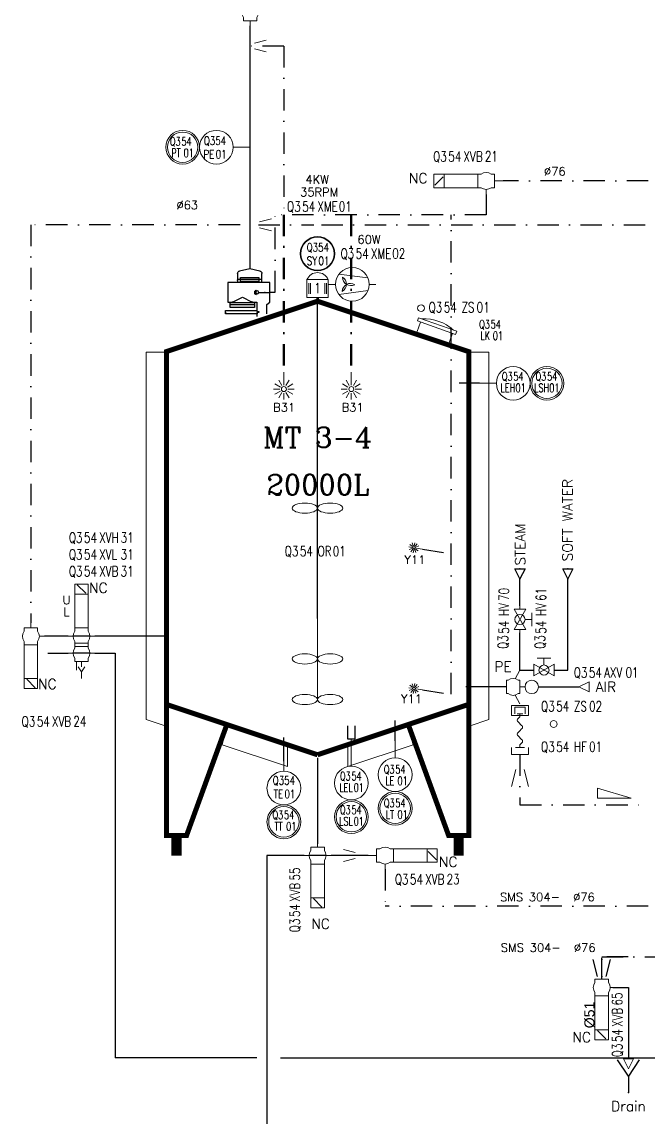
# Model space of a CAD drawing. Header units: inches. Extents: x 14952 to 16573, y 22099 to 23546.
# Drawn here: x 15825.5 to 16011.1, y 23032.4 to 23357.1 of the extents above; entities that cross this region are included whole.
import ezdxf
from ezdxf.enums import TextEntityAlignment as Align

# ---------------------------------------------------------------- set-up
doc = ezdxf.new("R2010")
doc.units = ezdxf.units.IN
doc.header["$MEASUREMENT"] = 0
doc.linetypes.add('DASHDOT2', pattern=[12.7, 6.35, -3.175, 0, -3.175])
for name, color, linetype, lineweight in [('15 Pipe Drain', 32, 'Continuous', 30), ('17 Pipe CIP', 4, 'DASHDOT2', 50), ('19 Pipe Process', 30, 'Continuous', 30), ('31 Equipment', 7, 'Continuous', 9), ('33 Instruments Labels', 7, 'Continuous', 9)]:
    doc.layers.add(name, color=color, linetype=linetype, lineweight=lineweight)
for name, color, linetype in [('CUVERIE', 7, 'Continuous'), ('DIAMETRE', 7, 'Continuous'), ('MATERIEL-DIVERS', 7, 'Continuous'), ('POMPES-PROCESS', 7, 'Continuous'), ('REPERES', 7, 'Continuous'), ('techn-data', 7, 'Continuous'), ('TEXTE', 7, 'Continuous'), ('TEXTES', 7, 'Continuous'), ('TUYAUTERIE-AIR INSTRUMENT', 3, 'Continuous'), ('TUYAUTERIE-EAU', 5, 'Continuous'), ('TUYAUTERIE-GAZ', 3, 'Continuous'), ('TUYAUTERIE-NEP', 4, 'DASHDOT2'), ('TUYAUTERIE-VAPEUR', 6, 'Continuous'), ('TXT_FR', 7, 'Continuous'), ('VANNES', 7, 'Continuous')]:
    doc.layers.add(name, color=color, linetype=linetype)
doc.layers.get('REPERES').off()
doc.styles.add('ROMANC', font='romanc')
doc.styles.add('ROMANS', font='ROMANS.SHX')
doc.styles.add('ROMANT', font='romant')
doc.styles.get("Standard").update_dxf_attribs({"font": 'arial.ttf'})

# ---------------------------------------------------------------- blocks, each defined once
blk = doc.blocks.new('APV-FCE-GEN-REDCON-1')
at = {"layer": '31 Equipment', "color": 7}
for p, q in [((-2.5, 2.5), (2.5, 1.25)), ((2.5, 1.25), (2.5, 1.25)), ((2.5, -1.25), (-2.5, -2.5))]:
    blk.add_line(p, q, dxfattribs=at)
blk = doc.blocks.new('APV-VLV-SSEAT-M+MP42-3')
at = {"layer": '31 Equipment'}
h = blk.add_hatch(dxfattribs=at)
h.set_pattern_fill('ANSI31', color=256, scale=0.01, style=0)
h.set_pattern_definition([(45, (0, 0), (-0.02245064, 0.02245064), [])])
h.paths.add_polyline_path([(2, 2.5), (-2, 2.5), (-2, 1.5), (2, 1.5)])
at = {"layer": '31 Equipment', "ltscale": 38}
for p, q in [((1.25, 15.25), (-1.25, 12.75)), ((-4, 0), (-2.5, 0)), ((-2, 2.5), (-2, 1.5)), ((-2, 1.5), (2, 1.5)), ((2, 2.5), (2, 1.5)), ((-2, -2.5), (-2, -1.5)), ((2, -2.5), (-2, -2.5)), ((-2, -2.5), (2, -2.5)), ((0, -2.5), (0, -5)), ((2, -2.5), (2, -1.5))]:
    blk.add_line(p, q, dxfattribs=at)
at = {"layer": '31 Equipment', "lineweight": 30}
blk.add_line((-2.5, 0), (2.5, 0), dxfattribs=at)
at = {"layer": '31 Equipment'}
blk.add_line((2.5, 0), (4, 0), dxfattribs=at)
at = {"layer": '31 Equipment', "ltscale": 38}
for points in [[(-2, 12.5), (2, 12.5), (2, 15.5), (-2, 15.5)], [(-2, 2.5), (2, 2.5), (2, 12.5), (-2, 12.5)]]:
    blk.add_lwpolyline(points, close=True, dxfattribs=at)
for start, end in [(143.1301, 216.8699), (323.1301, 36.8699)]:
    blk.add_arc((0, 0), 2.5, start, end, dxfattribs=at)
blk = doc.blocks.new('APV-TNK-GEN-11')
at = {"layer": '31 Equipment', "color": 7}
for points, const_width in [([(-14.94, 21.58), (-21.58, 3.32), (-24.9, 3.32), (-24.9, 83), (0, 91.3), (24.9, 83), (24.9, 3.32), (21.58, 3.32), (14.94, 21.58)], 0.83), ([(-24.9, 24.9), (0, 16.6)], 0.83), ([(24.9, 24.9), (0, 16.6)], 0.83), ([(-23.24, 3.32), (-23.24, 0)], 1.66), ([(23.24, 3.32), (23.24, 0)], 1.66)]:
    blk.add_lwpolyline(points, dxfattribs=dict(at, const_width=const_width))
at = {"layer": '31 Equipment', "ltscale": 38}
blk.add_point((0, 16), dxfattribs=at)
blk = doc.blocks.new('APV-TNK-INSULAT-12')
at = {"layer": '31 Equipment', "color": 7}
for p, q in [((-24.95, 67), (-28.22, 67)), ((-28.22, 67), (-28.22, 6.51)), ((24.95, 67), (28.22, 67)), ((28.22, 67), (28.22, 6.51)), ((-28.22, 6.51), (-24.95, 5.42)), ((28.22, 6.51), (24.95, 5.42)), ((-15.74, 2.35), (-4.98, -1.24)), ((-4.98, -1.24), (-4.98, 2.26)), ((15.74, 2.35), (4.98, -1.24)), ((4.98, -1.24), (4.98, 2.26))]:
    blk.add_line(p, q, dxfattribs=at)
at = {"layer": '31 Equipment'}
for p, q in [((-24.95, 5.42), (-24.95, 67)), ((24.95, 5.42), (24.95, 67)), ((-15.74, 2.35), (-14.94, 5.58)), ((-14.94, 5.58), (-4.98, 2.26)), ((14.94, 5.58), (4.98, 2.26)), ((15.74, 2.35), (14.94, 5.58))]:
    blk.add_line(p, q, dxfattribs=at)
at = {"layer": '31 Equipment', "ltscale": 38}
blk.add_point((0, 0), dxfattribs=at)
blk = doc.blocks.new('APV-INS-M-L-LE2')
at = {"layer": '31 Equipment', "color": 7}
blk.add_line((5, 0), (13, 0), dxfattribs=at)
at = {"layer": '31 Equipment', "lineweight": 25}
blk.add_lwpolyline([(17, 1), (13, 1), (13, 0), (13, -1), (17, -1)], dxfattribs=at)
at = {"layer": '31 Equipment', "color": 7}
blk.add_circle((0, 0), 5, dxfattribs=at)
at = {"layer": '33 Instruments Labels', "style": 'ROMANS', "width": 0.8}
blk.add_attdef('LE?', text='', height=3, dxfattribs=at).set_placement((0, 0), align=Align.MIDDLE)
blk = doc.blocks.new('APV-INS-F-L-LS')
at = {"layer": '31 Equipment'}
for radius in [5, 4.5]:
    blk.add_circle((0, 0), radius, dxfattribs=at)
at = {"layer": '33 Instruments Labels', "style": 'ROMANS', "width": 0.8}
blk.add_attdef('LS?', text='', height=3, dxfattribs=at).set_placement((0, 0), align=Align.MIDDLE)
blk = doc.blocks.new('APV-INS-M-L-TE')
at = {"layer": '31 Equipment', "color": 7}
blk.add_line((0, -5), (0, -10), dxfattribs=at)
blk.add_circle((0, 0), 5, dxfattribs=at)
at = {"layer": '33 Instruments Labels', "style": 'ROMANS', "width": 0.8, "flags": 8}
blk.add_attdef('TE', text='', height=3, dxfattribs=at).set_placement((0, 0), align=Align.MIDDLE)
blk = doc.blocks.new('APV-INS-F-L-TT')
at = {"layer": '31 Equipment'}
for radius in [5, 4.5]:
    blk.add_circle((0, 0), radius, dxfattribs=at)
blk = doc.blocks.new('APV-TNK-ACC-MOT-1')
at = {"layer": '31 Equipment', "color": 7}
for p, q in [((3.15, 6.4), (-3.15, 6.4)), ((-3.15, 6.4), (-3.15, 1.15)), ((-2.64, 5.35), (-2.64, 2.2)), ((-2.1, 5.35), (-2.1, 2.2)), ((2.1, 5.35), (2.1, 2.2)), ((2.66, 5.35), (2.66, 2.2)), ((3.15, 1.15), (3.15, 6.4)), ((-3.15, 1.15), (3.15, 1.15))]:
    blk.add_line(p, q, dxfattribs=at)
blk.add_arc((0, 5.09), 3.41, 22.6199, 157.3801, dxfattribs=at)
at = {"layer": '31 Equipment', "ltscale": 38}
blk.add_point((0, 0), dxfattribs=at)
at = {"layer": '31 Equipment', "color": 7}
blk.add_trace([(-0.39, 0), (0.39, 0), (-0.39, 1.15), (0.39, 1.15)], dxfattribs=at)
at = {"layer": '31 Equipment', "style": 'ROMANT', "width": 0.8}
blk.add_text('1', height=3, dxfattribs=at).set_placement((0, 3.89), align=Align.MIDDLE)
blk = doc.blocks.new('APV-INS-M-L-LE1')
at = {"layer": '31 Equipment', "color": 7}
blk.add_line((0, -5), (0, -10), dxfattribs=at)
blk.add_circle((0, 0), 5, dxfattribs=at)
blk = doc.blocks.new('APV-TNK-ACC-MANHOLE-1')
at = {"layer": '31 Equipment'}
for p, q in [((-6, 3), (-6, 4)), ((-6, 4), (6, 4)), ((6, 3), (6, 4)), ((-6, 3), (6, 3)), ((-5, 0), (-5, 3)), ((5, 3), (5, 0))]:
    blk.add_line(p, q, dxfattribs=at)
blk.add_arc((0, -8), 13, 67.3801, 112.6199, dxfattribs=at)
blk = doc.blocks.new('APV-INS-POS-GEN-1')
at = {"layer": '31 Equipment', "color": 5}
blk.add_circle((0, 0), 1, dxfattribs=at)
blk = doc.blocks.new('APV-FTG-CONX-QUICK-1')
at = {"layer": '31 Equipment'}
for p, q in [((-0.5, 2.5), (2.5, 2.5)), ((-0.5, -2.5), (-0.5, 2.5)), ((0, 1.5), (2, 1.5)), ((0, 0.83), (0, -0.83)), ((2, 1.5), (2, -1.5)), ((2.5, 2.5), (2.5, -2.5)), ((2.5, -2.5), (-0.5, -2.5)), ((0, -0.83), (0, -0.83)), ((2, -1.5), (0, -1.5))]:
    blk.add_line(p, q, dxfattribs=at)
blk = doc.blocks.new('APV-FTG-CONX-HOSE-1')
at = {"layer": '31 Equipment'}
for p, q in [((-4.17, 0), (-5, 0)), ((4.17, 0), (5, 0))]:
    blk.add_line(p, q, dxfattribs=at)
for points in [[(-4.17, 0), (-3.63, 0.5), (-3.42, 0.71), (-3.13, 0.79), (-2.83, 0.71), (-2.58, 0.5), (-1.54, -0.5), (-1.33, -0.71), (-1.04, -0.79), (-0.75, -0.71), (-0.5, -0.5), (0, 0)], [(0, 0), (0.54, 0.5), (0.75, 0.71), (1.04, 0.79), (1.33, 0.71), (1.58, 0.5), (2.62, -0.5), (2.83, -0.71), (3.12, -0.79), (3.42, -0.71), (3.67, -0.5), (4.17, 0)]]:
    blk.add_lwpolyline(points, dxfattribs=at)
blk = doc.blocks.new('APV-FTG-CONX-SCREWED-1')
at = {"layer": '31 Equipment'}
for p, q in [((0, 2.5), (2, 2.5)), ((0, 1.33), (0, -1.33)), ((2, 2.5), (2, -2.5)), ((0, -1.33), (0, -1.33)), ((2, -2.5), (0, -2.5))]:
    blk.add_line(p, q, dxfattribs=at)
blk = doc.blocks.new('APV-SIGN-FLOW-SLOPE-1')
at = {"layer": '31 Equipment'}
blk.add_lwpolyline([(-5, 2), (5, 2), (5, 5), (-5, 2)], dxfattribs=at)
at = {"layer": '31 Equipment', "style": 'ROMANS'}
blk.add_attdef('%', text='', height=2, rotation=16.6992, dxfattribs=at).set_placement((-0.64, 4.87), align=Align.MIDDLE)
blk = doc.blocks.new('SPB')
at = {"color": 7}
for p, q in [((0, -6), (0, 0)), ((-2.598, -9), (-1.302, -8.25)), ((-2.124, -9.624), (-1.062, -8.562)), ((-1.5, -10.098), (-0.75, -8.802)), ((-0.774, -10.398), (-0.39, -8.952)), ((0, -10.5), (0, -9)), ((0.774, -10.398), (0.39, -8.952)), ((1.5, -10.098), (0.75, -8.802)), ((2.124, -9.624), (1.062, -8.562)), ((2.598, -9), (1.302, -8.25))]:
    blk.add_line(p, q, dxfattribs=at)
blk.add_circle((0, -7.5), 1.5, dxfattribs=at)
at = {"color": 7, "extrusion": (0, 1, 0)}
blk.add_point((0, 0), dxfattribs=at)
blk = doc.blocks.new('GOAVEC')
at = {"layer": 'MATERIEL-DIVERS'}
for p, q in [((0.48, 11.27), (3, 11.77)), ((3, 11.77), (5.52, 11.27)), ((-2, 8.4), (8.4, 8.4)), ((-2, 3.6), (-2, 8.4)), ((0, 8.4), (0, 10.68)), ((0, 9.21), (6, 9.21)), ((5.28, 9.71), (0.72, 9.71)), ((0.72, 9.71), (0.72, 8.7)), ((0.72, 8.7), (5.28, 8.7)), ((5.28, 8.7), (5.28, 9.71)), ((6, 10.68), (6, 8.4)), ((8.4, 8.4), (8.4, 3.6)), ((-0.74, 6), (-2.03, 6)), ((-1.2, 3), (-2, 3.6)), ((-1.2, 0.7), (-1.2, 3)), ((2.26, 3.6), (1.2, 3.6)), ((1.2, 3.6), (1.2, 1.27)), ((1.8, 3.49), (1.8, 2.29)), ((7.8, 3.49), (1.8, 3.49)), ((1.8, 2.89), (7.8, 2.89)), ((4.8, 4.8), (2.53, 3.66)), ((7.07, 3.66), (4.8, 4.8)), ((8.4, 3.6), (7.34, 3.6)), ((7.8, 2.29), (7.8, 3.49)), ((0.76, 1.27), (0.76, 1.01)), ((1.2, 1.27), (0.76, 1.27)), ((0.76, 1.01), (1.2, 1.01)), ((9, 1.52), (1.19, 1.52)), ((1.19, 1.01), (1.19, 0.72)), ((1.19, 0.72), (9, 0.72)), ((1.2, 1.01), (1.2, 0)), ((1.8, 2.29), (7.8, 2.29)), ((9, 0.72), (9, 1.52))]:
    blk.add_line(p, q, dxfattribs=at)
for centre, start, end in [((0.6, 10.68), 101.3099, 180), ((5.4, 10.68), 0, 78.6901), ((2.26, 4.2), 270, 296.5651), ((7.34, 4.2), 243.4349, 270)]:
    blk.add_arc(centre, 0.6, start, end, dxfattribs=at)
at = {"layer": 'MATERIEL-DIVERS', "color": 7, "extrusion": (1, 0, 0)}
for p in [(6, 9), (9, 1)]:
    blk.add_point(p, dxfattribs=at)
at = {"layer": 'MATERIEL-DIVERS', "color": 2}
for p in [(6, 9), (-2, 6), (9, 1)]:
    blk.add_point(p, dxfattribs=at)
at = {"layer": 'MATERIEL-DIVERS', "color": 7, "extrusion": (-1, 0, 0)}
blk.add_point((-2, 6), dxfattribs=at)
at = {"layer": 'MATERIEL-DIVERS', "xscale": 0.2499010929244832, "yscale": 0.2499010929244832, "zscale": 0.2499010929244832, "rotation": 90}
blk.add_blockref('SPB', (-0.74, 6), dxfattribs=at)
blk = doc.blocks.new('INSTR-M-L-SY')
at = {"layer": 'MATERIEL-DIVERS', "color": 7}
blk.add_circle((0, 0), 5, dxfattribs=at)
blk = doc.blocks.new('APV-VLV-SSEAT-SW42-3')
at = {"layer": '31 Equipment', "ltscale": 38}
for p, q in [((1.25, 15.25), (-1.25, 12.75)), ((-2, 2.5), (-2, 1.5)), ((2, 2.5), (2, 1.5)), ((-2, -2.5), (-2, -1.5)), ((2, -2.5), (-2, -2.5)), ((-2, -2.5), (2, -2.5)), ((0, -2.5), (0, -5)), ((2, -2.5), (2, -1.5))]:
    blk.add_line(p, q, dxfattribs=at)
at = {"layer": '31 Equipment'}
for p, q in [((-4, 0), (-2.5, 0)), ((2.5, 0), (4, 0))]:
    blk.add_line(p, q, dxfattribs=at)
at = {"layer": '31 Equipment', "lineweight": 30}
blk.add_line((2.5, 0), (-2.5, 0), dxfattribs=at)
at = {"layer": '31 Equipment', "ltscale": 38}
for points in [[(-2, 12.5), (2, 12.5), (2, 15.5), (-2, 15.5)], [(-2, 2.5), (2, 2.5), (2, 12.5), (-2, 12.5)]]:
    blk.add_lwpolyline(points, close=True, dxfattribs=at)
for start, end in [(143.1301, 216.8699), (323.1301, 36.8699)]:
    blk.add_arc((0, 0), 2.5, start, end, dxfattribs=at)
blk = doc.blocks.new('APV-VLV-SSEAT-SW41-3')
at = {"layer": '31 Equipment', "ltscale": 38}
for p, q in [((1.25, 15.25), (-1.25, 12.75)), ((-2, 2.5), (-2, 1.5)), ((2, 2.5), (2, 1.5)), ((2.5, 0), (4, 0)), ((-2, -2.5), (-2, -1.5)), ((2, -2.5), (-2, -2.5)), ((-2, -2.5), (2, -2.5)), ((0, -2.5), (0, -5)), ((2, -2.5), (2, -1.5))]:
    blk.add_line(p, q, dxfattribs=at)
for points in [[(-2, 12.5), (2, 12.5), (2, 15.5), (-2, 15.5)], [(-2, 2.5), (2, 2.5), (2, 12.5), (-2, 12.5)]]:
    blk.add_lwpolyline(points, close=True, dxfattribs=at)
for start, end in [(143.1301, 216.8699), (323.1301, 36.8699)]:
    blk.add_arc((0, 0), 2.5, start, end, dxfattribs=at)
blk = doc.blocks.new('APV-VLV-SAMPL-PRD20-2')
at = {"layer": '31 Equipment', "ltscale": 38}
for p, q in [((-2.54, 2.44), (-4, 5)), ((-4, 0), (-5.5, 0)), ((-4, 2), (-3.5, 2)), ((-4, 2), (-4, -2)), ((0, 2), (-0.5, 2)), ((0, 2), (0, -2)), ((0, -2), (0, 2)), ((-4, -2), (-3.5, -2)), ((-2.54, -2.44), (-4, -5)), ((0, -2), (-0.5, -2))]:
    blk.add_line(p, q, dxfattribs=at)
at = {"layer": '31 Equipment'}
blk.add_circle((-7.5, 0), 2, dxfattribs=at)
at = {"layer": '31 Equipment', "ltscale": 38}
for start, end in [(53.1301, 126.8699), (233.1301, 306.8699)]:
    blk.add_arc((-2, 0), 2.5, start, end, dxfattribs=at)
blk = doc.blocks.new('APV-VLV-DSEAT-DA34-3')
at = {"layer": '31 Equipment', "ltscale": 38}
for p, q in [((1.25, 20.25), (-1.25, 17.75)), ((-2, 7.5), (-2, 6.5)), ((2, 7.5), (2, 6.5)), ((-4, 5), (-2.5, 5)), ((-2, 3), (-2, 3.5)), ((2, 3), (2, 3.5)), ((4, 5), (2.5, 5)), ((-2, 2), (-2, 1.5)), ((2, 2), (2, 1.5)), ((-4, 0), (-2.5, 0)), ((-2, -2.5), (-2, -1.5)), ((-2, -2.5), (2, -2.5)), ((0, -2.5), (0, -4)), ((1.5, -2.5), (1.5, -5)), ((2, -2.5), (2, -1.5)), ((2.5, 0), (4, 0)), ((0, -5.5), (-1, -4)), ((1, -4), (0, -5.5)), ((0, -5.5), (0, -7.5))]:
    blk.add_line(p, q, dxfattribs=at)
at = {"layer": '31 Equipment', "lineweight": 30}
for p, q in [((-2.5, 5), (2.5, 5)), ((-2.5, 0), (2.5, 0))]:
    blk.add_line(p, q, dxfattribs=at)
at = {"layer": '31 Equipment', "ltscale": 38}
for points in [[(-2, 17.5), (2, 17.5), (2, 20.5), (-2, 20.5)], [(-2, 7.5), (2, 7.5), (2, 17.5), (-2, 17.5)], [(-2, 3), (2, 3), (2, 2), (-2, 2)]]:
    blk.add_lwpolyline(points, close=True, dxfattribs=at)
for centre, start, end in [((0, 5), 143.1301, 216.8699), ((0, 5), 323.1301, 36.8699), ((0, 0), 143.1301, 216.8699), ((0, 0), 323.1301, 36.8699)]:
    blk.add_arc(centre, 2.5, start, end, dxfattribs=at)
at = {"layer": '31 Equipment', "style": 'ROMANS', "flags": 8}
for tag, p in [('U', (3, 14.5)), ('L', (3, 11))]:
    blk.add_attdef(tag, p, '', height=2.5, dxfattribs=at)
blk = doc.blocks.new('APV-SIGN-ARW-FLOW-1')
at = {"layer": '31 Equipment'}
for p, q in [((-1.5, -1.5), (-1.5, 1.5)), ((-1.5, 1.5), (1.5, 0)), ((1.5, 0), (-1.5, -1.5))]:
    blk.add_line(p, q, dxfattribs=at)
blk = doc.blocks.new('APV-TNK-ACC-SPRAYBALL-1')
at = {"layer": '31 Equipment'}
for p, q in [((0, -3.81), (0, 0)), ((-0.6, -3.97), (-1.53, -2.35)), ((0.6, -3.97), (1.53, -2.35)), ((-1.19, -5), (-3.05, -5)), ((-1.03, -4.4), (-2.65, -3.47)), ((-1.03, -5.6), (-2.65, -6.53)), ((-0.6, -6.03), (-1.53, -7.65)), ((0, -6.19), (0, -8.05)), ((0.6, -6.03), (1.53, -7.65)), ((1.03, -4.4), (2.65, -3.47)), ((1.03, -5.6), (2.65, -6.53)), ((1.19, -5), (3.05, -5))]:
    blk.add_line(p, q, dxfattribs=at)
blk.add_circle((0, -5), 0.738, dxfattribs=at)
blk = doc.blocks.new('APV-TNK-ACC-AGIT-1')
at = {"layer": '31 Equipment'}
blk.add_line((0, 0), (0, -8), dxfattribs=at)
for centre in [(-2.5, -8), (2.5, -8)]:
    blk.add_ellipse(centre, major_axis=(-2.5, 0), ratio=0.4, dxfattribs=at)
blk = doc.blocks.new('APV-INS-F-L-LT')
at = {"layer": '31 Equipment'}
for radius in [5, 4.5]:
    blk.add_circle((0, 0), radius, dxfattribs=at)
blk = doc.blocks.new('APV-INS-M-L-PE')
at = {"layer": '31 Equipment', "color": 7}
blk.add_line((0, -5), (0, -10), dxfattribs=at)
blk.add_circle((0, 0), 5, dxfattribs=at)
at = {"layer": '33 Instruments Labels', "style": 'ROMANS', "width": 0.8, "flags": 8}
blk.add_attdef('PE', text='', height=3, dxfattribs=at).set_placement((0, 0), align=Align.MIDDLE)
blk = doc.blocks.new('APV-INS-F-L-PT')
at = {"layer": '31 Equipment'}
for radius in [5, 4.5]:
    blk.add_circle((0, 0), radius, dxfattribs=at)
blk = doc.blocks.new('REPNORM')
at = {"layer": 'TEXTES', "style": 'ROMANS', "width": 0.75}
for tag, p in [('ZONE', (-9.75, -1.25)), ('SOUSZONE', (-5.25, -1.25)), ('ELEMENT', (0, -1.25)), ('NUM', (4.5, -1.25))]:
    blk.add_attdef(tag, p, '', height=3, dxfattribs=at)
blk = doc.blocks.new('REPINS2')
at = {"layer": 'TEXTES', "style": 'ROMANS', "width": 0.7}
for tag, p in [('ZONE', (-3.35, 0.8)), ('SOUSZONE', (0.05, 0.8)), ('NUM', (0.7, -2.6))]:
    blk.add_attdef(tag, p, '', height=2.5, dxfattribs=at)
blk.add_attdef('ELEMENT', text='', height=2.5, dxfattribs=at).set_placement((-1.56, -2.59), align=Align.CENTER)
blk = doc.blocks.new('REPINS')
at = {"layer": 'TEXTES', "style": 'ROMANS', "width": 0.75}
for tag, p in [('ZONE', (-3.3, 1)), ('SOUSZONE', (0.1, 1)), ('NUM', (0.2, -3))]:
    blk.add_attdef(tag, p, '', height=2.5, dxfattribs=at)
blk.add_attdef('ELEMENT', text='', height=2.5, dxfattribs=at).set_placement((-0.2, -3), align=Align.RIGHT)
blk = doc.blocks.new('REPNORM1')
at = {"layer": 'TEXTES', "style": 'ROMANS', "width": 0.75}
for tag, p in [('ZONE', (-9.75, -1.25)), ('SOUSZONE', (-5.25, -1.25)), ('ELEMENT', (-0.75, -1.25)), ('NUM', (5.59, -1.22))]:
    blk.add_attdef(tag, p, '', height=3, dxfattribs=at)
blk = doc.blocks.new('APV-PMP-GEN-FAN-1')
at = {"layer": '31 Equipment', "ltscale": 38}
for p, q in [((-5, 0), (-7, 0)), ((5, 0), (7, 0))]:
    blk.add_line(p, q, dxfattribs=at)
at = {"layer": '31 Equipment', "color": 7}
for p, q in [((4.62, 1.91), (-4.01, 2.99)), ((-3.44, 2.92), (-3.44, 2.92)), ((-4.03, -2.96), (4.65, -1.85))]:
    blk.add_line(p, q, dxfattribs=at)
blk.add_circle((0, 0), 5, dxfattribs=at)
for centre, radius, start, end in [((-4.14, 0.04), 2.42, 297.7105, 59.0333), ((-0.6, -2.14), 2.41, 57.3705, 179.0726), ((-0.42, 2.11), 2.48, 179.801, 296.7761)]:
    blk.add_arc(centre, radius, start, end, dxfattribs=at)
blk = doc.blocks.new('FLE23-A')
at = {"color": 7}
for p, q in [((0, 1.5), (-3, 0)), ((-3, 0), (0, -1.5)), ((0, -1.5), (0, 1.5))]:
    blk.add_line(p, q, dxfattribs=at)
at = {"layer": 'MATERIEL-DIVERS', "color": 7, "extrusion": (-1, 0, 0)}
blk.add_point((-3, 0), dxfattribs=at)
at = {"layer": 'MATERIEL-DIVERS', "color": 2}
for p in [(-3, 0), (0, 0)]:
    blk.add_point(p, dxfattribs=at)
at = {"layer": 'MATERIEL-DIVERS', "color": 7, "extrusion": (1, 0, 0)}
blk.add_point((0, 0), dxfattribs=at)
blk = doc.blocks.new('APV-VLVM-BALL-KHV+MF-1')
at = {"layer": '31 Equipment'}
for p, q in [((-2, 3.5), (2, 3.5)), ((0, 1.5), (0, 3.5)), ((-3, 1.734), (-3, -1.734)), ((-3, -1.734), (3, 1.734)), ((3, -1.734), (-3, 1.734)), ((3, 1.734), (3, -1.734))]:
    blk.add_line(p, q, dxfattribs=at)
at = {"layer": '31 Equipment', "ltscale": 38}
for p, q in [((-3, 0), (-4, 0)), ((3, 0), (4, 0))]:
    blk.add_line(p, q, dxfattribs=at)
at = {"layer": '31 Equipment'}
blk.add_circle((0, 0), 1.5, dxfattribs=at)
blk = doc.blocks.new('EGOUT')
at = {"color": 7}
for p, q in [((-3.2, 9.61), (0, 4.81)), ((0, 4.81), (3.2, 9.61)), ((0, 4.81), (0, 0))]:
    blk.add_line(p, q, dxfattribs=at)
at = {"color": 7, "extrusion": (0, -1, 0)}
blk.add_point((0, 0), dxfattribs=at)
at = {"layer": 'POMPES-PROCESS', "style": 'ROMANS'}
blk.add_attdef('EGOUT', text='', height=3, dxfattribs=at).set_placement((0, -4), align=Align.MIDDLE)
blk = doc.blocks.new('CR')
at = {"color": 7}
for p, q in [((-2.5, 2.5), (2.5, 1.25)), ((2.5, 1.25), (2.5, 1.25)), ((2.5, -1.25), (-2.5, -2.5))]:
    blk.add_line(p, q, dxfattribs=at)
at = {"color": 7, "extrusion": (-1, 0, 0)}
blk.add_point((-2.5, 0), dxfattribs=at)
at = {"color": 7, "extrusion": (1, 0, 0)}
blk.add_point((2.5, 0), dxfattribs=at)

msp = doc.modelspace()

# ---------------------------------------------------------------- linework, layer by layer
at = {"layer": '15 Pipe Drain'}
for p, q in [((16000.65, 23070.79), (16005.32, 23070.79)), ((16005.32, 23070.79), (16005.32, 23049.7))]:
    msp.add_line(p, q, dxfattribs=at)
at = {"layer": '17 Pipe CIP'}
for p, q in [((15903.15, 23299.91), (15903.15, 23253.21)), ((15923.15, 23299.91), (15923.15, 23253.21))]:
    msp.add_line(p, q, dxfattribs=at)
at = {"layer": '19 Pipe Process'}
for p, q in [((15973.15, 23164.91), (15973.15, 23175.91)), ((15839.15, 23174.91), (15832.15, 23174.91)), ((15868.15, 23174.91), (15847.15, 23174.91)), ((15833.15, 23169.91), (15839.15, 23169.91)), ((15847.15, 23169.91), (15853.15, 23169.91)), ((15853.15, 23169.91), (15853.15, 23049.91)), ((15969.15, 23159.91), (15957.15, 23159.91)), ((15913.15, 23138.91), (15913.15, 23113.41)), ((15898.15, 23109.91), (15898.15, 23019.91)), ((15909.15, 23109.91), (15898.15, 23109.91)), ((15928.15, 23109.91), (15917.15, 23109.91)), ((15895.15, 23049.91), (15853.15, 23049.91)), ((15902.15, 23049.91), (16184.48, 23049.91))]:
    msp.add_line(p, q, dxfattribs=at)
at = {"layer": 'CUVERIE'}
for p, q in [((15961.15, 23249.91), (15955.15, 23249.91)), ((15936.15, 23143.91), (15936.15, 23149.91)), ((15903.15, 23137.91), (15903.15, 23144.91))]:
    msp.add_line(p, q, dxfattribs=at)
at = {"layer": 'MATERIEL-DIVERS'}
msp.add_line((15913.12, 23180.2), (15913.15, 23274.25), dxfattribs=at)
at = {"layer": 'TUYAUTERIE-AIR INSTRUMENT'}
msp.add_line((15978.65, 23159.91), (15990.65, 23159.91), dxfattribs=at)
at = {"layer": 'TUYAUTERIE-EAU'}
for p, q in [((15987.35, 23183.91), (15987.35, 23191.91)), ((15987.35, 23164.91), (15987.35, 23183.91)), ((15973.15, 23164.91), (15977.28, 23164.91)), ((15983.21, 23164.91), (15987.35, 23164.91))]:
    msp.add_line(p, q, dxfattribs=at)
at = {"layer": 'TUYAUTERIE-GAZ'}
msp.add_line((15893.15, 23283.91), (15893.15, 23355.91), dxfattribs=at)
msp.add_line((15893.15, 23283.91), (15893.15, 23355.91), dxfattribs=at)
at = {"layer": 'TUYAUTERIE-NEP'}
for p, q in [((15903.15, 23349.91), (15893.15, 23349.91)), ((15903.15, 23349.91), (15903.15, 23299.91)), ((16011.15, 23309.91), (15968.15, 23309.91)), ((15963.15, 23305.91), (15963.15, 23299.91)), ((15963.15, 23299.91), (15900.59, 23299.91)), ((15900.59, 23276.91), (15900.59, 23299.91)), ((15952.77, 23157.72), (15952.77, 23299.91)), ((15890.15, 23296.91), (15828.15, 23296.91)), ((15828.15, 23296.91), (15828.15, 23178.91)), ((15895.59, 23296.91), (15912.05, 23296.91)), ((15914.32, 23296.91), (16011.15, 23296.91)), ((15899.15, 23276.91), (15900.59, 23276.91)), ((15944.21, 23200.78), (15952.77, 23199.45)), ((15944.21, 23159.05), (15952.77, 23157.72)), ((15973.15, 23139.91), (15973.15, 23124.91)), ((15973.15, 23124.91), (16011.15, 23124.91)), ((15933.15, 23105.91), (15933.15, 23094.91)), ((16011.15, 23094.91), (15933.15, 23094.91)), ((15997.4, 23079.91), (16019.15, 23079.91)), ((16005.23, 23079.91), (15997.4, 23079.91)), ((15997.4, 23073.29), (15997.4, 23079.91))]:
    msp.add_line(p, q, dxfattribs=at)
at = {"layer": 'TUYAUTERIE-VAPEUR'}
msp.add_line((15973.15, 23183.91), (15973.15, 23191.91), dxfattribs=at)

# ---------------------------------------------------------------- block references
at = {"layer": '17 Pipe CIP', "xscale": 0.5, "yscale": 0.5, "rotation": 261.1709262954927}
for p in [(15944.21, 23200.78), (15944.21, 23159.05)]:
    msp.add_blockref('APV-TNK-ACC-SPRAYBALL-1', p, dxfattribs=at)
at = {"layer": '31 Equipment'}
for p in [(15903.15, 23253.21), (15923.15, 23253.21)]:
    msp.add_blockref('APV-TNK-ACC-SPRAYBALL-1', p, dxfattribs=at)
at = {"layer": '33 Instruments Labels'}
for name, p in [('APV-INS-F-L-PT', (15873.15, 23319.91)), ('APV-INS-F-L-LT', (15936.15, 23123.91))]:
    msp.add_blockref(name, p, dxfattribs=at)
for name, p, rotation in [('APV-INS-M-L-PE', (15883.15, 23319.91), 90), ('APV-INS-M-L-LE1', (15936.15, 23133.91), 180)]:
    msp.add_blockref(name, p, dxfattribs=dict(at, rotation=rotation))
at = {"layer": '33 Instruments Labels', "xscale": -1}
for name, p in [('APV-INS-POS-GEN-1', (15943.82, 23272.19)), ('APV-INS-F-L-LS', (15981.15, 23249.91)), ('APV-INS-POS-GEN-1', (15983.15, 23148.91)), ('APV-INS-F-L-TT', (15903.15, 23119.91))]:
    msp.add_blockref(name, p, dxfattribs=at)
for name, p, rotation in [('APV-INS-M-L-LE1', (15971.15, 23249.91), 270), ('APV-INS-M-L-LE2', (15923.15, 23131.41), 270), ('APV-INS-M-L-TE', (15903.15, 23129.91), 180), ('APV-INS-F-L-LS', (15923.15, 23121.41), 90)]:
    msp.add_blockref(name, p, dxfattribs=dict(at, rotation=rotation))
at = {"layer": '33 Instruments Labels', "xscale": -1.5, "yscale": 1.5, "zscale": 1.5}
for p in [(15913.12, 23224.91), (15913.12, 23180.2), (15913.12, 23168.16)]:
    msp.add_blockref('APV-TNK-ACC-AGIT-1', p, dxfattribs=at)
at = {"layer": 'CUVERIE'}
for name, p, xscale, yscale, zscale in [('GOAVEC', (15896.62, 23269.68), -1.199999999999999, 1.199999999999999, 1.199999999999999), ('APV-TNK-GEN-11', (15913.15, 23109.91), -1.8, 1.8, 1.8), ('APV-TNK-INSULAT-12', (15913.15, 23138.55), -1.8, 1.8, 1.8)]:
    msp.add_blockref(name, p, dxfattribs=dict(at, xscale=xscale, yscale=yscale, zscale=zscale))
msp.add_blockref('APV-TNK-ACC-MOT-1', (15913.15, 23274.25), dxfattribs=at)
at = {"layer": 'CUVERIE', "xscale": -1, "rotation": 340.6180997303045}
msp.add_blockref('APV-TNK-ACC-MANHOLE-1', (15947.43, 23263.57), dxfattribs=at)
at = {"layer": 'MATERIEL-DIVERS', "xscale": 0.7, "yscale": 0.7, "zscale": 0.7, "rotation": 180}
for p in [(15896.15, 23349.91), (15897.71, 23296.91)]:
    msp.add_blockref('APV-FCE-GEN-REDCON-1', p, dxfattribs=at)
at = {"layer": 'MATERIEL-DIVERS'}
msp.add_blockref('APV-PMP-GEN-FAN-1', (15923.45, 23279.25), dxfattribs=at)
at = {"layer": 'MATERIEL-DIVERS', "xscale": -1}
for name, p, rotation in [('FLE23-A', (15973.15, 23194.91), 270), ('FLE23-A', (15987.35, 23194.91), 270), ('APV-FTG-CONX-QUICK-1', (15973.15, 23151.91), 270), ('APV-FTG-CONX-HOSE-1', (15973.15, 23146.91), 270), ('APV-FTG-CONX-SCREWED-1', (15973.15, 23141.91), 90), ('APV-FCE-GEN-REDCON-1', (15973.15, 23132.91), 270), ('APV-SIGN-ARW-FLOW-1', (16005.32, 23048.2), 90)]:
    msp.add_blockref(name, p, dxfattribs=dict(at, rotation=rotation))
msp.add_blockref('APV-SIGN-FLOW-SLOPE-1', (16001.15, 23124.91), dxfattribs=at)
at = {"layer": 'MATERIEL-DIVERS', "xscale": 0.7, "yscale": 0.7, "zscale": 0.7}
msp.add_blockref('APV-FCE-GEN-REDCON-1', (15922.54, 23109.91), dxfattribs=at)
at = {"layer": 'MATERIEL-DIVERS', "rotation": 270}
msp.add_blockref('CR', (15997.4, 23076.6), dxfattribs=at)
at = {"layer": 'MATERIEL-DIVERS'}
ref = msp.add_blockref('EGOUT', (16005.32, 23039.7), dxfattribs=dict(at, xscale=-1))
ref.add_attrib('EGOUT', 'Drain', dxfattribs={"layer": 'POMPES-PROCESS', "height": 3, "style": 'ROMANS'}).set_placement((16005.32, 23035.7), align=Align.MIDDLE)
at = {"layer": 'REPERES'}
for name, p, values in [('REPINS2', (15872.73, 23319.57), {'ZONE': 'Q3', 'SOUSZONE': '54', 'NUM': '01', 'ELEMENT': 'PT'}), ('REPINS', (15882.73, 23319.57), {'ZONE': 'Q3', 'SOUSZONE': '54', 'ELEMENT': 'PE', 'NUM': '01'}), ('REPNORM1', (15957.15, 23316.91), {'ZONE': 'Q3', 'SOUSZONE': '54', 'ELEMENT': 'XVB', 'NUM': '21'}), ('REPNORM1', (15913.84, 23302.06), {'ZONE': 'Q3', 'SOUSZONE': '54', 'ELEMENT': 'XME', 'NUM': '01'}), ('REPINS', (15913.21, 23287.97), {'ZONE': 'Q3', 'SOUSZONE': '54', 'ELEMENT': 'SY', 'NUM': '01'}), ('REPNORM1', (15929.7, 23288.1), {'ZONE': 'Q3', 'SOUSZONE': '54', 'ELEMENT': 'XME', 'NUM': '02'}), ('REPNORM', (15955.82, 23272.19), {'ZONE': 'Q3', 'SOUSZONE': '54', 'ELEMENT': 'ZS', 'NUM': '01'}), ('REPINS2', (15964.42, 23265.35), {'ZONE': 'Q3', 'SOUSZONE': '54', 'NUM': '01', 'ELEMENT': 'LK'}), ('REPINS2', (15971.15, 23249.91), {'ZONE': 'Q3', 'SOUSZONE': '54', 'NUM': '01', 'ELEMENT': 'LEH'}), ('REPINS2', (15981.15, 23249.91), {'ZONE': 'Q3', 'SOUSZONE': '54', 'NUM': '01', 'ELEMENT': 'LSH'}), ('REPNORM1', (15849.15, 23203.91), {'ZONE': 'Q3', 'SOUSZONE': '54', 'ELEMENT': 'XVH', 'NUM': '31'}), ('REPNORM', (15913.15, 23199.91), {'ZONE': 'Q3', 'SOUSZONE': '54', 'ELEMENT': 'OR', 'NUM': '01'}), ('REPNORM1', (15849.15, 23198.91), {'ZONE': 'Q3', 'SOUSZONE': '54', 'ELEMENT': 'XVL', 'NUM': '31'}), ('REPNORM1', (15849.15, 23193.91), {'ZONE': 'Q3', 'SOUSZONE': '54', 'ELEMENT': 'XVB', 'NUM': '31'}), ('REPNORM1', (15998.85, 23163.91), {'ZONE': 'Q3', 'SOUSZONE': '54', 'ELEMENT': 'AXV', 'NUM': '01'}), ('REPNORM', (15989.15, 23153.91), {'ZONE': 'Q3', 'SOUSZONE': '54', 'ELEMENT': 'ZS', 'NUM': '02'}), ('REPNORM1', (15835.15, 23149.41), {'ZONE': 'Q3', 'SOUSZONE': '54', 'ELEMENT': 'XVB', 'NUM': '24'}), ('REPNORM', (15989.15, 23141.91), {'ZONE': 'Q3', 'SOUSZONE': '54', 'ELEMENT': 'HF', 'NUM': '01'}), ('REPINS2', (15936.15, 23133.41), {'ZONE': 'Q3', 'SOUSZONE': '54', 'NUM': '01', 'ELEMENT': 'LE'}), ('REPINS', (15903.15, 23129.91), {'ZONE': 'Q3', 'SOUSZONE': '54', 'ELEMENT': 'TE', 'NUM': '01'}), ('REPINS2', (15923.15, 23131.41), {'ZONE': 'Q3', 'SOUSZONE': '54', 'NUM': '01', 'ELEMENT': 'LEL'}), ('REPINS2', (15923.15, 23121.41), {'ZONE': 'Q3', 'SOUSZONE': '54', 'NUM': '01', 'ELEMENT': 'LSL'}), ('REPINS2', (15936.15, 23123.41), {'ZONE': 'Q3', 'SOUSZONE': '54', 'NUM': '01', 'ELEMENT': 'LT'}), ('REPINS2', (15903.15, 23119.91), {'ZONE': 'Q3', 'SOUSZONE': '54', 'NUM': '01', 'ELEMENT': 'TT'}), ('REPNORM1', (15945.8, 23102.62), {'ZONE': 'Q3', 'SOUSZONE': '54', 'ELEMENT': 'XVB', 'NUM': '23'})]:
    msp.add_blockref(name, p, dxfattribs=at).add_auto_attribs(values)
msp.add_blockref('INSTR-M-L-SY', (15913.12, 23288.33), dxfattribs=at)
msp.add_blockref('INSTR-M-L-SY', (15913.12, 23288.33), dxfattribs=at)
at = {"layer": 'REPERES', "xscale": -1}
msp.add_blockref('INSTR-M-L-SY', (15913.12, 23288.33), dxfattribs=at)
at = {"layer": 'REPERES'}
ref = msp.add_blockref('REPNORM', (15968.15, 23180.91), dxfattribs=dict(at, xscale=-1, rotation=270))
ref.add_attrib('ZONE', 'Q3', (15969.61, 23171.16), dxfattribs={"layer": 'TEXTES', "height": 3, "rotation": 90, "style": 'ROMANS', "width": 0.75})
ref.add_attrib('SOUSZONE', '54', (15969.9, 23175.66), dxfattribs={"layer": 'TEXTES', "height": 3, "rotation": 90, "style": 'ROMANS', "width": 0.75})
ref.add_attrib('ELEMENT', 'HV', (15969.9, 23180.91), dxfattribs={"layer": 'TEXTES', "height": 3, "rotation": 90, "style": 'ROMANS', "width": 0.75})
ref.add_attrib('NUM', '70', (15969.9, 23185.41), dxfattribs={"layer": 'TEXTES', "height": 3, "rotation": 90, "style": 'ROMANS', "width": 0.75})
ref = msp.add_blockref('REPNORM', (15979.14, 23180.91), dxfattribs=dict(at, xscale=-1, rotation=270))
ref.add_attrib('ZONE', 'Q3', (15980.61, 23171.16), dxfattribs={"layer": 'TEXTES', "height": 3, "rotation": 90, "style": 'ROMANS', "width": 0.75})
ref.add_attrib('SOUSZONE', '54', (15980.89, 23175.66), dxfattribs={"layer": 'TEXTES', "height": 3, "rotation": 90, "style": 'ROMANS', "width": 0.75})
ref.add_attrib('ELEMENT', 'HV', (15980.89, 23180.91), dxfattribs={"layer": 'TEXTES', "height": 3, "rotation": 90, "style": 'ROMANS', "width": 0.75})
ref.add_attrib('NUM', '61', (15980.89, 23185.41), dxfattribs={"layer": 'TEXTES', "height": 3, "rotation": 90, "style": 'ROMANS', "width": 0.75})
ref = msp.add_blockref('REPNORM1', (15906.15, 23096.91), dxfattribs=dict(at, xscale=-1, rotation=270))
ref.add_attrib('ZONE', 'Q3', (15907.9, 23087.16), dxfattribs={"layer": 'TEXTES', "height": 3, "rotation": 90, "style": 'ROMANS', "width": 0.75})
ref.add_attrib('SOUSZONE', '54', (15907.9, 23091.66), dxfattribs={"layer": 'TEXTES', "height": 3, "rotation": 90, "style": 'ROMANS', "width": 0.75})
ref.add_attrib('ELEMENT', 'XVB', (15907.9, 23096.17), dxfattribs={"layer": 'TEXTES', "height": 3, "rotation": 90, "style": 'ROMANS', "width": 0.75})
ref.add_attrib('NUM', '55', (15907.92, 23102.5), dxfattribs={"layer": 'TEXTES', "height": 3, "rotation": 90, "style": 'ROMANS', "width": 0.75})
at = {"layer": 'REPERES', "rotation": 90}
msp.add_blockref('REPNORM1', (16002.26, 23059.86), dxfattribs=at).add_auto_attribs({'ZONE': 'Q3', 'SOUSZONE': '54', 'ELEMENT': 'XVB', 'NUM': '65'})
at = {"layer": 'TUYAUTERIE-NEP', "xscale": -1}
msp.add_blockref('APV-VLV-SSEAT-M+MP42-3', (15893.15, 23359.91), dxfattribs=at)
at = {"layer": 'VANNES', "xscale": -1}
for name, p, rotation in [('APV-VLV-SSEAT-SW41-3', (15963.15, 23309.91), 90), ('APV-VLVM-BALL-KHV+MF-1', (15973.15, 23179.91), 270), ('APV-VLV-SSEAT-SW41-3', (15828.15, 23174.91), 180), ('APV-VLV-SSEAT-SW42-3', (15913.15, 23109.91), 180), ('APV-VLV-SSEAT-SW41-3', (15997.4, 23070.79), 180)]:
    msp.add_blockref(name, p, dxfattribs=dict(at, rotation=rotation))
at = {"layer": 'VANNES'}
ref = msp.add_blockref('APV-VLV-DSEAT-DA34-3', (15843.15, 23169.91), dxfattribs=dict(at, xscale=-1))
ref.add_attrib('U', 'U', (15837.53, 23184.41), dxfattribs={"layer": '31 Equipment', "height": 2.5, "style": 'ROMANS', "flags": 8})
ref.add_attrib('L', 'L', (15837.76, 23180.91), dxfattribs={"layer": '31 Equipment', "height": 2.5, "style": 'ROMANS', "flags": 8})
msp.add_blockref('APV-VLVM-BALL-KHV+MF-1', (15980.28, 23164.91), dxfattribs=at)
at = {"layer": 'VANNES', "xscale": -1}
msp.add_blockref('APV-VLV-SAMPL-PRD20-2', (15969.15, 23159.91), dxfattribs=at)
at = {"layer": 'VANNES'}
for name, p, rotation in [('APV-SIGN-ARW-FLOW-1', (15992.15, 23159.91), 180), ('APV-VLV-SSEAT-SW41-3', (15933.15, 23109.91), 270)]:
    msp.add_blockref(name, p, dxfattribs=dict(at, rotation=rotation))

# ---------------------------------------------------------------- texts
at = {"layer": 'DIAMETRE'}
msp.add_text('%%C51', height=3, rotation=90, dxfattribs=at).set_placement((15995.25, 23058.7))
at = {"layer": 'techn-data', "style": 'ROMANS'}
for s, p in [('%%C76', (15983.5, 23312.76)), ('4KW', (15913.02, 23310.34)), ('35RPM', (15913.63, 23306.59)), ('%%C63', (15874.5, 23302.76)), ('60W', (15928.39, 23292.55)), ('B31', (15903.23, 23242.78)), ('B31', (15923.54, 23242.78)), ('Y11', (15941.99, 23197.62)), ('Y11', (15940.99, 23156.37)), ('SMS 304-', (15976.12, 23097.62)), ('%%C76', (15992.12, 23097.62)), ('SMS 304-', (15976.36, 23082.62)), ('%%C76', (15992.36, 23082.62))]:
    msp.add_text(s, height=2.5, dxfattribs=at).set_placement(p, align=Align.MIDDLE_CENTER)
at = {"layer": 'TEXTE', "style": 'ROMANS'}
for s, p in [('SOFT WATER', (15987.23, 23209.34)), ('STEAM', (15973.24, 23202.12))]:
    msp.add_text(s, height=3, rotation=90, dxfattribs=at).set_placement(p, align=Align.MIDDLE)
msp.add_text('AIR', height=3, dxfattribs=at).set_placement((15998.65, 23159.91), align=Align.MIDDLE)
at = {"layer": 'TEXTES', "style": 'ROMANS'}
for p in [(15940.22, 23309.21), (15845.38, 23187.8), (15830.25, 23159.28), (15949.12, 23106.54), (15911.28, 23088.19), (15988.7, 23054.59)]:
    msp.add_text('NC', height=3, dxfattribs=at).set_placement(p)
at = {"layer": 'TXT_FR', "style": 'ROMANS'}
msp.add_text('PE', height=3, dxfattribs=at).set_placement((15968.15, 23165.91), align=Align.MIDDLE)
at = {"layer": 'TXT_FR', "char_height": 6, "width": 112.5, "attachment_point": 5, "style": 'ROMANC'}
for s, insert in [('MT 3-4', (15913.15, 23233.91)), ('20000L', (15913.15, 23219.86))]:
    msp.add_mtext(s, dxfattribs=dict(at, insert=insert))

doc.saveas('drawing.dxf')
